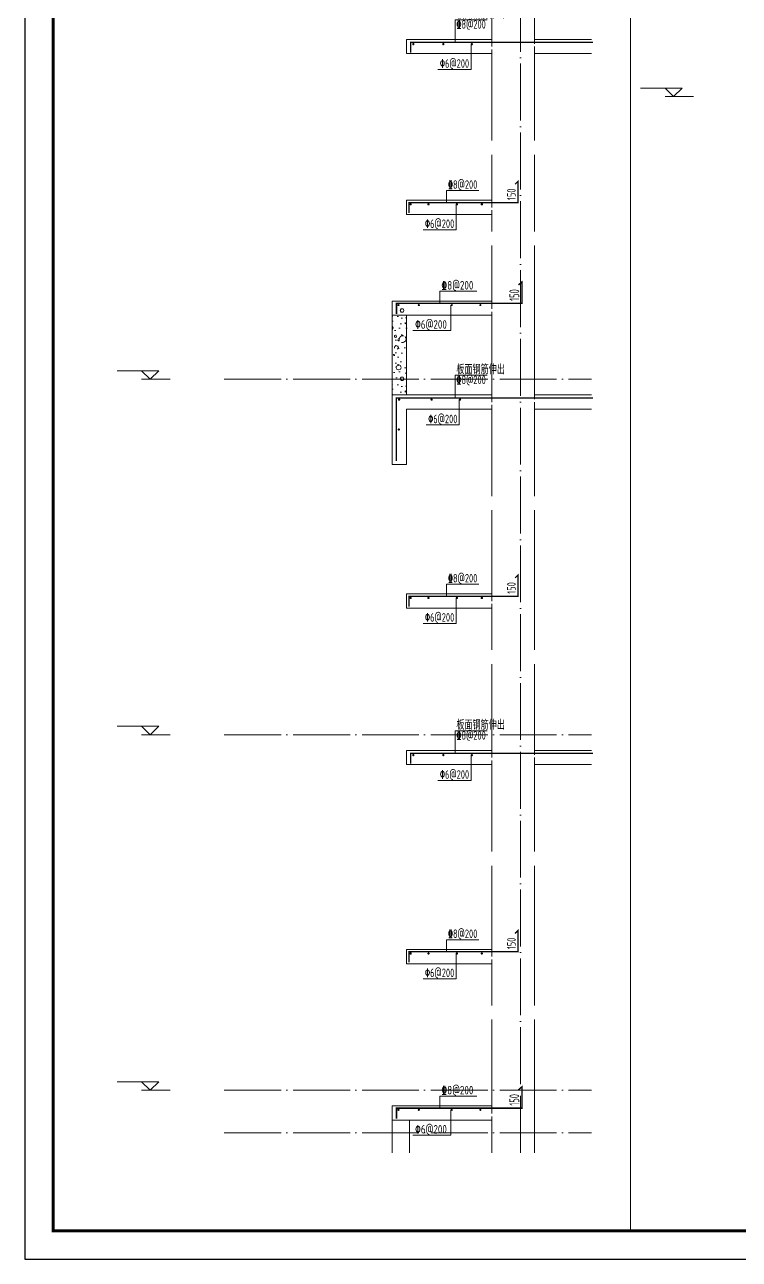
# Model space of a CAD drawing. Extents: x -129922 to 1190196, y -520662 to 139923.
# Drawn here: x 50947 to 55969, y -351382 to -342699 of the extents above; entities that cross this region are included whole.
import ezdxf
from ezdxf.enums import TextEntityAlignment as Align

# ---------------------------------------------------------------- set-up
doc = ezdxf.new("R2010")
doc.units = 0
doc.header["$LTSCALE"] = 1000
doc.header["$MEASUREMENT"] = 0
doc.linetypes.add('DASH', pattern=[0.35, 0.25, -0.1])
doc.linetypes.add('DOTE', pattern=[2.42, 2, -0.2, 0.02, -0.2])
for name, color, linetype, lineweight in [('A-标注-标高标注', 3, 'Continuous', 15), ('S-墙柱-REIN', 1, 'Continuous', 20), ('S-大样-HATCH', 251, 'Continuous', 9), ('S-大样-实线', 2, 'Continuous', 20), ('S-大样-标高', 3, 'Continuous', 20), ('S-大样-虚线', 4, 'DASH', 20), ('S-板-BEAM', 4, 'DASH', 20), ('S-轴网-轴线', 1, 'DOTE', 9), ('S-通用-TEXT', 7, 'Continuous', 20)]:
    doc.layers.add(name, color=color, linetype=linetype, lineweight=lineweight)
doc.layers.add('Y-云图图框', color=7, linetype='Continuous')
doc.styles.add('_YT_Name', font='', dxfattribs={"width": 0.8})
doc.styles.add('_YT_Sign_Text', font='ros.shx', dxfattribs={"width": 0.8, "bigfont": 'hztxt.shx'})
doc.styles.get("Standard").update_dxf_attribs({"font": 'gbenor.shx', "bigfont": 'gbcbig.shx'})
doc.styles.add('TSSD_Rein', font='tssdeng.shx', dxfattribs={"width": 0.7, "bigfont": 'hztxt.shx'})
doc.styles.get('_YT_Name').set_extended_font_data('SimHei')

# ---------------------------------------------------------------- blocks, each defined once
blk = doc.blocks.new('ECMCTK_A1_竖_单行图名--0')
at = {"color": 4}
blk.add_lwpolyline([(0, 0), (594, 0), (594, 841), (0, 841)], close=True, dxfattribs=at)
at = {"const_width": 1}
blk.add_lwpolyline([(10, 10), (584, 10), (584, 816), (10, 816)], close=True, dxfattribs=at)
at = {"color": 80, "flags": 3}
for tag, height, p in [('YTHQINS', 3, (593.31, 817.5)), ('ECMCKEY', 3, (440.09, 590.57)), ('YTTQINS', 3.75, (595.35, 11.88)), ('YTFRAME', 3, (375.97, 4.92)), ('YTBARCODE_T1', 3, (493.74, 4.57))]:
    blk.add_attdef(tag, text='', height=height, dxfattribs=at).set_placement(p, align=Align.MIDDLE_CENTER)
for tag, height, style, width, p in [('证书编号', 4, '_YT_Sign_Text', 0.8, (461.87, 43.81)), ('审查批准号', 4, '_YT_Sign_Text', 0.8, (514.06, 43.81)), ('工程号', 4, '_YT_Sign_Text', 0.5, (557.08, 44.12)), ('设计单位', 6, '_YT_Name', 0.8, (376.75, 38.6)), ('建设单位', 4, '_YT_Sign_Text', 0.8, (487.96, 36.11)), ('阶段', 4, '_YT_Sign_Text', 0.8, (557.08, 35.81)), ('项目号', 4, '_YT_Sign_Text', 0.5, (575.08, 33.72)), ('项目名称', 4, '_YT_Sign_Text', 0.8, (487.96, 28.11)), ('专业', 4, '_YT_Sign_Text', 0.8, (557.08, 27.31)), ('图纸编号', 4, '_YT_Sign_Text', 0.5, (556.93, 19.36)), ('图纸名称', 4.5, '_YT_Name', 0.8, (488.39, 15.06)), ('版本号', 4, '_YT_Sign_Text', 0.8, (575.08, 13)), ('出图比例', 4.2, '_YT_Sign_Text', 0.8, (434.82, 11.78)), ('日期', 4, '_YT_Sign_Text', 0.5, (556.88, 12.13))]:
    blk.add_attdef(tag, text='', height=height, dxfattribs=dict(style=style, width=width)).set_placement(p, align=Align.CENTER)
at = {"style": '_YT_Sign_Text', "width": 0.8, "flags": 3}
for tag, p, height in [('[审定人]', (343.95, 27.81), 4.1), ('{审定人}', (358.87, 26.45), 6.24), ('[校对人]', (395.23, 27.82), 4.1), ('{校对人}', (411.35, 26.53), 6.24), ('[审核人]', (344.01, 19.76), 4.1), ('{审核人}', (359.98, 18.44), 6.24), ('[设计人]', (395.47, 20.21), 4.1), ('{设计人}', (411.48, 18.54), 6.24), ('{项目负责人}', (361.28, 10.72), 6.24), ('[项目负责人]', (343.78, 12.01), 4.1), ('[专业负责人]', (395.74, 11.77), 4.1), ('{专业负责人}', (411.58, 10.36), 6.24)]:
    blk.add_attdef(tag, p, '', height=height, dxfattribs=at)
at = {"color": 80, "flags": 3}
for tag, p in [('YTQRCODE', (304.56, 12.07)), ('YTBZSIT', (10, 10)), ('EXT_TK_LEFT', (10, 10))]:
    blk.add_attdef(tag, p, '', height=3, dxfattribs=at)
blk = doc.blocks.new('20191016.08465800')
at = {"layer": 'S-墙柱-REIN', "const_width": 8}
blk.add_lwpolyline([(516.8, 0), (516.8, 562.5), (1822.9, 562.5)], dxfattribs=at)
at = {"layer": 'S-墙柱-REIN', "ltscale": 0.2, "const_width": 8}
for points in [[(533.6, 547.5, 1), (525.6, 547.5, 1)], [(733.6, 547.5, 1), (725.6, 547.5, 1)], [(933.6, 547.5, 1), (925.6, 547.5, 1)], [(533.6, 347.5, 1), (525.6, 347.5, 1)], [(533.6, 147.5, 1), (525.6, 147.5, 1)]]:
    blk.add_lwpolyline(points, format="xyb", close=True, dxfattribs=at)
at = {"layer": 'S-通用-TEXT'}
for p, q in [((0, 377.5), (516.8, 377.5)), ((158.5, 77.5), (399.6, 77.5))]:
    blk.add_line(p, q, dxfattribs=at)
blk.add_lwpolyline([(399.6, 77.5), (529.6, 143.5)], dxfattribs=at)
at = {"layer": 'S-通用-TEXT', "style": 'TSSD_Rein', "width": 0.7}
for s, p in [('板面钢筋\x848@200伸出', (15, 383.4, 0)), ('并附加\x848@200', (15, 305.9, 0)), ('\x826@200', (173.5, 83.4, 0))]:
    blk.add_text(s, height=60, dxfattribs=at).set_placement(p)
blk = doc.blocks.new('20191016.09045092')
at = {"layer": 'S-墙柱-REIN', "const_width": 9, "elevation": 0}
blk.add_lwpolyline([(1897.4, 443.1), (514.2, 443), (514.2, 0)], dxfattribs=at)
at = {"layer": 'S-墙柱-REIN', "const_width": 8, "elevation": 0}
for points in [[(538.5, 430.8, 1), (530.5, 430.8, 1)], [(766.5, 430.8, 1), (758.5, 430.8, 1)], [(966.5, 430.8, 1), (958.5, 430.8, 1)]]:
    blk.add_lwpolyline(points, format="xyb", close=True, dxfattribs=at)
at = {"layer": 'S-墙柱-REIN', "const_width": 8}
blk.add_lwpolyline([(536.2, 220.7, 1), (528.2, 220.7, 1)], format="xyb", close=True, dxfattribs=at)
at = {"layer": 'S-大样-虚线', "ltscale": 0.2}
for p, q in [((1186.2, 464.1), (1186.2, 364.1)), ((1486.2, 364.1), (1486.2, 464.1))]:
    blk.add_line(p, q, dxfattribs=at)
at = {"layer": 'S-板-BEAM', "ltscale": 0.2}
blk.add_line((1186.2, 464.1), (1186.2, 364.1), dxfattribs=at)
at = {"layer": 'S-通用-TEXT', "elevation": 0}
for points in [[(1154.2, 601.8), (927.1, 601.8), (927.1, 443)], [(724.4, 252.6), (957.3, 252.6), (957.2, 430.8)]]:
    blk.add_lwpolyline(points, dxfattribs=at)
at = {"layer": 'S-板-BEAM', "ltscale": 0.2}
blk.add_blockref('20191016.08465800', (0, 7491.7), dxfattribs=at)
at = {"layer": 'S-通用-TEXT', "style": 'TSSD_Rein', "width": 0.7}
for s, p in [('板面钢筋伸出', (936.7, 610.3, 0)), ('\x848@200', (936.7, 539.8, 0)), ('\x826@200', (738.3, 264.7, 0))]:
    blk.add_text(s, height=60, dxfattribs=at).set_placement(p)
blk = doc.blocks.new('20180119.17033550')
at = {"layer": 'S-墙柱-REIN', "const_width": 9, "elevation": 0}
blk.add_lwpolyline([(50, 116.5), (50, 190.4), (816.9, 190.5), (816.9, 340.4), (795.7, 319.2)], dxfattribs=at)
at = {"layer": 'S-墙柱-REIN', "const_width": 8, "elevation": 0}
for points in [[(66.5, 178.2, 1), (58.5, 178.2, 1)], [(191.5, 178.2, 1), (183.5, 178.2, 1)], [(391.5, 178.2, 1), (383.5, 178.2, 1)], [(566.7, 178.2, 1), (558.7, 178.2, 1)]]:
    blk.add_lwpolyline(points, format="xyb", close=True, dxfattribs=at)
at = {"layer": 'S-板-BEAM', "ltscale": 0.2}
blk.add_line((633.2, 206.5), (633.2, 106.5), dxfattribs=at)
at = {"layer": 'S-通用-TEXT', "elevation": 0}
for points in [[(541.7, 275.2), (314.5, 275.2), (314.5, 190.4)], [(149.4, 0), (382.2, 0), (382.2, 178.2)]]:
    blk.add_lwpolyline(points, dxfattribs=at)
at = {"layer": 'S-通用-TEXT', "style": 'TSSD_Rein', "width": 0.7}
for s, p in [('\x848@200', (324.2, 287.3, 0)), ('\x826@200', (163.3, 12.1, 0))]:
    blk.add_text(s, height=60, dxfattribs=at).set_placement(p)
blk.add_text('150', height=60, rotation=90, dxfattribs=at).set_placement((800.4, 208, 0))
blk = doc.blocks.new('ffff3r')
at = {"layer": 'S-墙柱-REIN', "const_width": 9, "elevation": 0}
blk.add_lwpolyline([(754315.8, 830395.6), (753033, 830395.4), (753033, 830324.2)], dxfattribs=at)
at = {"layer": 'S-墙柱-REIN', "const_width": 8, "elevation": 0}
for points in [[(753056.4, 830383.3, 1), (753048.4, 830383.3, 1)], [(753267.4, 830383.3, 1), (753259.4, 830383.3, 1)], [(753467.4, 830383.3, 1), (753459.4, 830383.3, 1)]]:
    blk.add_lwpolyline(points, format="xyb", close=True, dxfattribs=at)
at = {"layer": 'S-大样-实线', "ltscale": 0.5}
for p, q in [((753604.6, 831516.5), (753604.6, 832105.1)), ((753904.6, 831123.6), (753904.6, 832105.1)), ((753604.6, 831516.5), (753004.6, 831516.5)), ((753004.6, 831416.5), (753004.6, 831516.5)), ((753004.6, 831416.5), (753604.6, 831416.5)), ((753604.6, 831123.6), (753604.6, 831416.5)), ((753604.6, 830416.5), (753604.6, 831023.6)), ((753904.6, 830416.5), (753904.6, 831023.6)), ((753604.6, 830416.5), (753004.6, 830416.5)), ((753004.6, 830316.5), (753004.6, 830416.5)), ((754304.6, 830416.5), (753904.6, 830416.5)), ((753004.6, 830316.5), (753604.6, 830316.5)), ((753604.6, 829705.1), (753604.6, 830316.5)), ((753904.6, 829705.1), (753904.6, 830316.5)), ((753904.6, 830316.5), (754304.6, 830316.5))]:
    blk.add_line(p, q, dxfattribs=at)
at = {"layer": 'S-大样-虚线', "ltscale": 0.2}
for p, q in [((753604.6, 830416.5), (753604.6, 830316.5)), ((753904.6, 830316.5), (753904.6, 830416.5))]:
    blk.add_line(p, q, dxfattribs=at)
at = {"layer": 'S-板-BEAM', "ltscale": 0.2}
blk.add_line((753604.6, 830416.5), (753604.6, 830316.5), dxfattribs=at)
at = {"layer": 'S-通用-TEXT', "elevation": 0}
for points in [[(753572.6, 830554.2), (753345.5, 830554.2), (753345.5, 830395.5)], [(753225.3, 830205), (753458.2, 830205), (753458.1, 830383.3)]]:
    blk.add_lwpolyline(points, dxfattribs=at)
at = {"layer": 'S-墙柱-REIN'}
blk.add_blockref('20180119.17033550', (752971.4, 831310), dxfattribs=at)
at = {"layer": 'S-通用-TEXT', "style": 'TSSD_Rein', "width": 0.7}
for s, p in [('板面钢筋伸出', (753355.1, 830562.8, 0)), ('\x848@200', (753355.1, 830492.3, 0)), ('\x826@200', (753239.2, 830217.1, 0))]:
    blk.add_text(s, height=60, dxfattribs=at).set_placement(p)

msp = doc.modelspace()

# ---------------------------------------------------------------- hatches: boundary and pattern name
at = {"layer": 'S-大样-HATCH', "ltscale": 0.5}
h = msp.add_hatch(dxfattribs=at)
h.set_pattern_fill('加气混凝土', color=256, scale=20)
h.set_pattern_definition([(0, (-695302.54, -1119452.44), (120, 240), [0, -240]), (0, (-695442.94, -1119484.84), (120, 240), [0, -240]), (0, (-695364.94, -1119487.24), (120, 240), [0, -240]), (0, (-695279.74, -1119416.44), (120, 240), [0, -240]), (0, (-695379.34, -1119499.24), (120, 240), [0, -240]), (0, (-695255.74, -1119265.24), (120, 240), [0, -240]), (0, (-695328.94, -1119284.44), (120, 240), [0, -240]), (0, (-695290.54, -1119314.44), (120, 240), [0, -240]), (0, (-695486.14, -1119319.24), (120, 240), [0, -240]), (0, (-695368.54, -1119330.04), (120, 240), [0, -240]), (0, (-695414.14, -1119391.24), (120, 240), [0, -240]), (0, (-695411.74, -1119481.24), (120, 240), [0, -240]), (0, (-695321.74, -1119490.84), (120, 240), [0, -240]), (0, (-695255.74, -1119385.24), (120, 240), [0, -240]), (0, (-695480.14, -1119422.44), (120, 240), [0, -240]), (0, (-695459.74, -1119381.64), (120, 240), [0, -240]), (0, (-695366.14, -1119398.44), (120, 240), [0, -240]), (0, (-695399.74, -1119433.24), (120, 240), [0, -240]), (0, (-695418.94, -1119354.04), (120, 240), [0, -240]), (0, (-695388.94, -1119264.04), (120, 240), [0, -240]), (0, (-695470.54, -1119472.84), (120, 240), [0, -240]), (0, (-695338.54, -1119313.24), (120, 240), [0, -240]), (0, (-695450.14, -1119309.64), (120, 240), [0, -240]), (0, (-695469.34, -1119278.44), (120, 240), [0, -240]), (130.601294, (-695270.483, -1119340.381), (-599.99999337, 720.00000315), [10.53662, -4414.8444]), (18.434949, (-695287.626, -1119335.81), (599.9999978, 239.9999982), [10.842096, -1507.05116]), (90, (-695287.63, -1119346.1), (120, 240), [10.285714, -469.71426]), (161.565051, (-695277.34, -1119349.524), (-600.000003, 239.9999821), [10.842096, -1507.05116]), (53.1301023, (-695277.34, -1119349.524), (120.0000002, 239.9999999), [11.42857, -1188.5714]), (135, (-695268.2, -1119471.81), (-120.0000145, 239.999984), [9.697464, -669.12504]), (45, (-695281.91, -1119471.81), (119.999999, 239.999999), [9.697464, -669.12504]), (135, (-695275.055, -1119478.67), (-120.0000145, 239.999984), [9.697464, -669.12504]), (45, (-695275.055, -1119478.67), (119.999999, 239.999999), [9.697464, -669.12504]), (116.56505, (-695383.63, -1119310.67), (-2e-05, 479.999987), [12.77753, -255.5506]), (180, (-695389.34, -1119299.24), (-120, 240), [13.714286, -226.2857]), (63.434949, (-695408.77, -1119310.67), (1e-06, 479.999998), [12.77753, -255.5506]), (116.56505, (-695403.05, -1119322.1), (-2e-05, 479.999987), [12.77753, -255.5506]), (0, (-695403.05, -1119322.1), (120, 240), [13.714286, -226.2857]), (63.434949, (-695389.34, -1119322.1), (1e-06, 479.999998), [12.77753, -255.5506]), (107.102728, (-695293.34, -1119391.81), (-359.99998624, 1200.000001936), [15.54454, -6513.161]), (143.972626, (-695297.912, -1119376.953), (-2279.9999711, 1679.9999981), [15.54454, -3248.808]), (180, (-695310.48, -1119367.8), (-120, 240), [14.85714, -225.14284]), (36.0273733, (-695337.912, -1119376.953), (2279.99998315, 1679.9999819), [15.54454, -3248.808]), (71.565051, (-695342.483, -1119390.667), (360.0000018, 1199.999998), [14.456126, -1503.43712]), (107.102728, (-695337.912, -1119405.524), (-359.99998624, 1200.000001936), [15.54454, -6513.161]), (143.972626, (-695325.34, -1119414.667), (-2279.9999711, 1679.9999981), [15.54454, -3248.808]), (0, (-695325.34, -1119414.67), (120, 240), [14.85714, -225.14284]), (36.0273733, (-695310.483, -1119414.667), (2279.99998315, 1679.9999819), [15.54454, -3248.808]), (71.565051, (-695297.91, -1119405.524), (360.0000018, 1199.999998), [14.456126, -1503.43712]), (150.255118, (-695291.055, -1119279.81), (-360.00000085, 239.999997), [9.21401, -1925.72784]), (90, (-695299.05, -1119284.38), (120, 240), [9.14286, -470.8571]), (29.7448813, (-695299.055, -1119284.38), (360.0000002, 239.9999989), [9.21401, -1925.72784]), (116.56505, (-695347.05, -1119450.1), (-2e-05, 479.999987), [12.77753, -255.5506]), (168.690067, (-695352.77, -1119438.667), (-1080.0000008, 239.999994), [11.6549, -2435.8742]), (41.1859251, (-695373.34, -1119444.381), (2999.99998182, 2639.99997692), [12.14874, -5090.3208]), (90, (-695373.34, -1119455.81), (120, 240), [11.42857, -468.5714]), (138.814074, (-695364.198, -1119463.81), (-2999.99994668, 2640.00001681), [12.14874, -5090.3208]), (16.6992442, (-695364.198, -1119463.81), (3959.99997021, 1199.99998743), [11.93178, -4999.415]), (60.9453959, (-695352.769, -1119460.381), (119.99999968, 239.99999788), [11.766434, -4930.1358]), (109.983106, (-695447.626, -1119349.524), (-600.00000226, 1679.99999555), [13.3768, -5604.879]), (155.556045, (-695452.1975, -1119336.953), (-1560.00000595, 719.99998504), [13.809194, -5786.0526]), (24.4439547, (-695477.34, -1119336.953), (1560.00000078, 719.99999654), [13.809194, -5786.0526]), (70.0168934, (-695481.912, -1119349.524), (600.00000181, 1679.99999583), [13.3768, -5604.879]), (109.983106, (-695477.34, -1119362.096), (-600.00000226, 1679.99999555), [13.3768, -5604.879]), (160.016893, (-695464.769, -1119366.667), (-600.00000035, 239.99998907), [13.3768, -2795.751]), (19.9831065, (-695464.769, -1119366.667), (599.9999967, 239.9999996), [13.3768, -2795.751]), (70.0168934, (-695452.198, -1119362.096), (600.00000181, 1679.99999583), [13.3768, -5604.879]), (122.005383, (-695358.483, -1119371.239), (-120.0000161, 239.99998775), [10.781693, -2253.3736]), (18.434949, (-695374.483, -1119365.524), (599.9999978, 239.9999982), [10.842096, -1507.05116]), (90, (-695374.48, -1119375.81), (120, 240), [10.285714, -469.71426]), (161.565051, (-695364.198, -1119379.24), (-600.000003, 239.9999821), [10.842096, -1507.05116]), (54.4623222, (-695364.198, -1119379.239), (839.99999878, 1199.9999982), [9.83123, -4119.2846]), (116.56505, (-695428.2, -1119429.52), (-2e-05, 479.999987), [12.77753, -255.5506]), (180, (-695433.9, -1119418.1), (-120, 240), [12.57143, -227.42856]), (59.0362434, (-695453.34, -1119429.524), (120.0000004, 239.99999884), [13.32789, -2785.5288]), (120.963756, (-695446.483, -1119440.953), (-120.0000164, 239.99998898), [13.32789, -2785.5288]), (0, (-695446.48, -1119440.95), (120, 240), [12.57143, -227.42856]), (63.434949, (-695433.91, -1119440.95), (1e-06, 479.999998), [12.77753, -255.5506])])
h.paths.add_polyline_path([(53630.5, -344692.9), (53530.5, -344692.9), (53530.5, -345302.9), (53630.5, -345302.9)], flags=17)

# ---------------------------------------------------------------- linework, layer by layer
at = {"layer": 'A-标注-标高标注'}
for p, q in [((55567.4, -343144.6), (55275.2, -343144.6)), ((55507.4, -343204.6), (55447.4, -343144.6)), ((55647.4, -343204.6), (55447.4, -343204.6)), ((55507.4, -343204.6), (55567.4, -343144.6))]:
    msp.add_line(p, q, dxfattribs=at)
at = {"layer": 'S-大样-HATCH', "ltscale": 0.5}
msp.add_line((55204.7, -335061.8), (55204.7, -351181.8), dxfattribs=at)
at = {"layer": 'S-大样-实线', "ltscale": 0.5}
for p, q in [((54230.5, -343934.4), (54230.5, -343614.3)), ((54530.5, -344152.8), (54530.5, -343614.3)), ((53630.5, -344034.4), (53630.5, -343934.4)), ((54230.5, -343934.4), (53630.5, -343934.4)), ((53630.5, -344034.4), (54230.5, -344034.4)), ((54230.5, -344152.8), (54230.5, -344034.4)), ((54230.5, -344642.9), (54230.5, -344252.8)), ((54530.5, -345302.9), (54530.5, -344252.8)), ((53530.5, -344642.9), (54230.5, -344642.9)), ((53530.5, -345792.9), (53530.5, -344642.9)), ((53530.5, -344742.9), (54230.5, -344742.9)), ((53630.5, -345302.9), (53630.5, -344742.9)), ((54230.5, -345302.9), (54230.5, -344742.9)), ((54230.5, -345302.9), (53530.5, -345302.9)), ((54930.5, -345302.9), (54530.5, -345302.9)), ((53630.5, -345792.9), (53630.5, -345402.9)), ((53630.5, -345402.9), (54230.5, -345402.9)), ((54230.5, -346014.3), (54230.5, -345402.9)), ((54530.5, -345402.9), (54930.5, -345402.9)), ((54530.5, -346014.3), (54530.5, -345402.9)), ((53630.5, -345792.9), (53530.5, -345792.9)), ((54230.5, -349202.9), (54230.5, -348614.3)), ((54530.5, -349595.8), (54530.5, -348614.3)), ((53630.5, -349302.9), (53630.5, -349202.9)), ((54230.5, -349202.9), (53630.5, -349202.9)), ((53630.5, -349302.9), (54230.5, -349302.9)), ((54230.5, -349595.8), (54230.5, -349302.9)), ((54230.5, -350302.9), (54230.5, -349695.8)), ((54530.5, -350402.9), (54530.5, -349695.8)), ((53530.5, -350633.3), (53530.5, -350302.9)), ((54230.5, -350302.9), (53530.5, -350302.9)), ((53530.5, -350402.9), (54230.5, -350402.9)), ((53650.5, -350633.3), (53650.5, -350402.9)), ((54230.5, -350633.3), (54230.5, -350402.9)), ((54530.5, -350633.3), (54530.5, -350402.9))]:
    msp.add_line(p, q, dxfattribs=at)
at = {"layer": 'S-大样-标高'}
for p, q in [((51889.1, -345132.9), (51596.8, -345132.9)), ((51829.1, -345192.9), (51769.1, -345132.9)), ((51969.1, -345192.9), (51769.1, -345192.9)), ((51829.1, -345192.9), (51889.1, -345132.9)), ((51889.1, -347632.9), (51596.8, -347632.9)), ((51829.1, -347692.9), (51769.1, -347632.9)), ((51829.1, -347692.9), (51889.1, -347632.9)), ((51969.1, -347692.9), (51769.1, -347692.9)), ((51889.1, -350132.9), (51596.8, -350132.9)), ((51829.1, -350192.9), (51769.1, -350132.9)), ((51829.1, -350192.9), (51889.1, -350132.9)), ((51969.1, -350192.9), (51769.1, -350192.9))]:
    msp.add_line(p, q, dxfattribs=at)
at = {"layer": 'S-轴网-轴线', "ltscale": 0.2}
for p, q in [((54430.5, -350633.3), (54430.5, -335361.8)), ((52349.8, -345192.9), (54930.5, -345192.9)), ((52349.8, -347692.9), (54930.5, -347692.9)), ((52349.8, -350192.9), (54930.5, -350192.9)), ((52349.8, -350492.9), (54930.5, -350492.9))]:
    msp.add_line(p, q, dxfattribs=at)

# ---------------------------------------------------------------- block references
for p in [(-699374.1, -1173219.4), (-699374.1, -1178219.4)]:
    msp.add_blockref('ffff3r', p)
at = {"layer": 'S-墙柱-REIN'}
for p in [(53597.3, -344140.9), (53597.3, -349409.4)]:
    msp.add_blockref('20180119.17033550', p, dxfattribs=at)
at = {"layer": 'S-墙柱-REIN', "xscale": 1.15}
for p in [(53502.3, -344849.4), (53502.3, -350509.4)]:
    msp.add_blockref('20180119.17033550', p, dxfattribs=at)
at = {"layer": 'S-大样-HATCH', "ltscale": 0.2}
msp.add_blockref('20191016.09045092', (53044.3, -345766.9), dxfattribs=at)
at = {"layer": 'Y-云图图框', "xscale": 20, "yscale": 20, "zscale": 20}
msp.add_blockref('ECMCTK_A1_竖_单行图名--0', (50947.3, -351381.8), dxfattribs=at)

doc.saveas('drawing.dxf')
